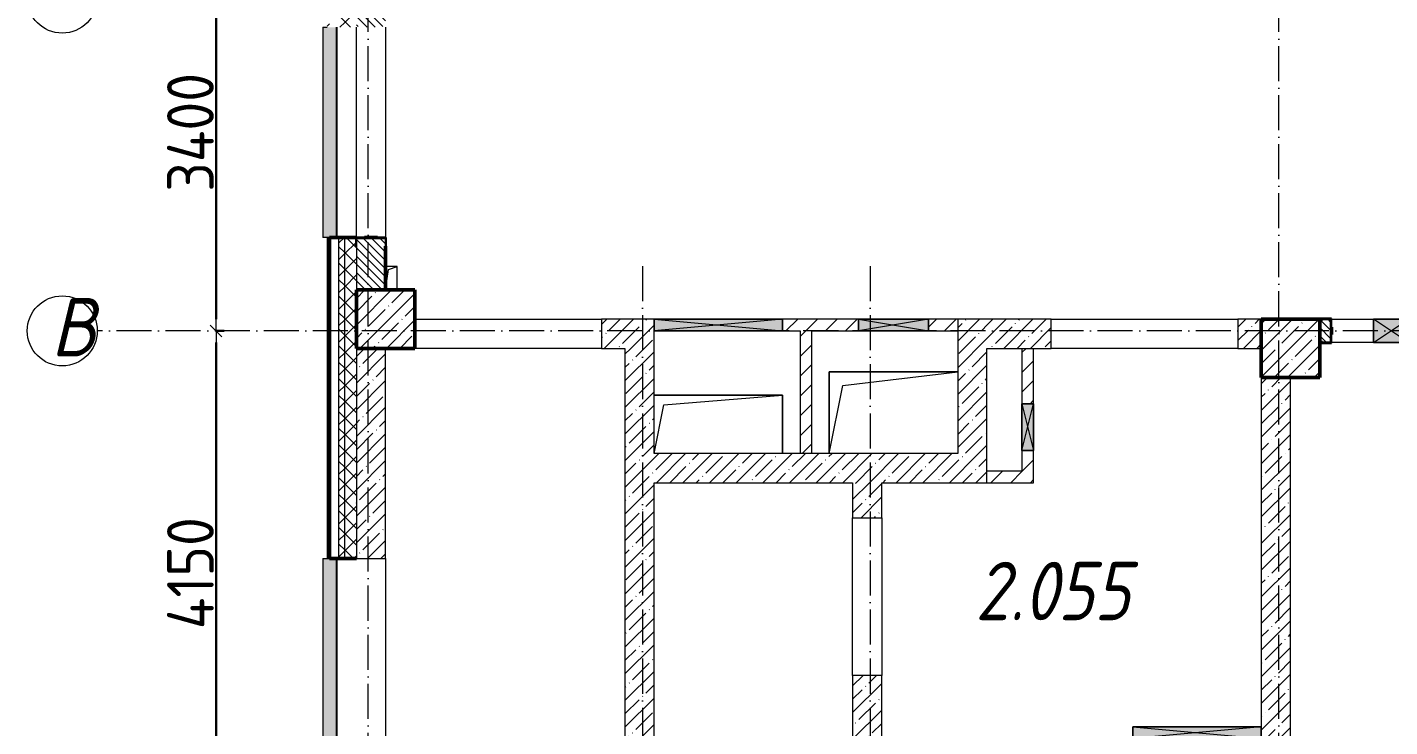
# Model space of a CAD drawing. Header units: millimetres. Extents: x -213536 to 1564669, y -45299 to 942238.
# Drawn here: x 539014 to 550683, y 574135 to 580125 of the extents above; entities that cross this region are included whole.
import ezdxf

# ---------------------------------------------------------------- set-up
doc = ezdxf.new("R2010")
doc.units = ezdxf.units.MM
doc.linetypes.add('50_200_ШТРИХ_1Т_ш5_п1_п1_', pattern=[700, 500, -100, 0, -100])
for name, color, linetype, lineweight in [('3.1) ЖБ окна 1.2 м', 102, 'Continuous', 30), ('A-____-____-DIMS', 7, 'Continuous', 9), ('A-DETL-GENF-OTLN', 7, 'Continuous', 9), ('A-FLOR-____-OTLN', 7, 'Continuous', 9), ('A-GENM-____-MCUT', 7, 'Continuous', 25), ('A-GENM-____-OTLN', 7, 'Continuous', 9), ('A-GENM-____-OTLN-1', 7, 'Continuous', 25), ('A-GLAZ-____-OTLN', 7, 'Continuous', 9), ('A-WALL-____-MCUT-1', 7, 'Continuous', 9), ('A-WALL-____-MCUT-2', 7, 'Continuous', 50), ('A-WALL-____-MCUT-3', 7, 'Continuous', 9), ('A-WALL-____-OTLN', 7, 'Continuous', 9), ('A-WALL-____-PATT-1', 7, 'Continuous', 9), ('A-WALL-FNSH-MCUT-1', 7, 'Continuous', 9), ('I-WALL-____-OTLN', 7, 'Continuous', 9), ('S-COLS-____-MCUT', 7, 'Continuous', 50), ('S-COLS-____-OTLN', 7, 'Continuous', 9), ('S-GRID-____-IDEN', 7, 'Continuous', 9), ('S-GRID-____-OTLN-1', 7, '50_200_ШТРИХ_1Т_ш5_п1_п1_', 9), ('Марки помещений', 7, 'Continuous', 9)]:
    doc.layers.add(name, color=color, linetype=linetype, lineweight=lineweight)
doc.layers.add('A-GLAZ-____-OTLN-1', color=7, linetype='Continuous', lineweight=9, true_color=0xc0c0c0)
doc.styles.add('ISOCPEUR_I', font='isocpeui.ttf', dxfattribs={"width": 0.9, "height": 2.5})
doc.styles.add('ISOCPEUR_I_3', font='isocpeui.ttf', dxfattribs={"width": 0.85, "height": 2.2})
doc.styles.add('СПДС', font='isocpeur.ttf', dxfattribs={"width": 0.9})
doc.dimstyles.new('Размера А3', dxfattribs={"dimtxt": 200, "dimasz": 100, "dimexe": 70, "dimexo": 100, "dimgap": 20, "dimtad": 1, "dimdec": 0, "dimrnd": 10, "dimzin": 0, "dimdsep": 46, "dimtxsty": 'СПДС', "dimblk": 'ARROWHEAD_6', "dimcen": 1, "dimclrd": 256, "dimclre": 256, "dimclrt": 256, "dimazin": 0, "dimtfac": 1, "dimtdec": 0, "dimtmove": 2, "dimatfit": 3, "dimfxl": 1, "dimtolj": 1, "dimtzin": 0, "dimarcsym": 0})
pattern_1 = [(45, (544282.64, 571544.04), (-114.0493, 114.0493), []), (45, (544396.69, 571544.04), (-114.0493, 114.0493), [201.612, -40.322, 3.353, -36.97])]
pattern_2 = [(135, (544282.637, 571544.04), (-35.35534, -35.35534), [])]
pattern_3 = [(45, (544282.64, 571544.04), (-84.8528, 84.8528), [])]
pattern_4 = [(45, (544282.64, 571544.04), (-70.7107, 70.7107), []), (135, (544282.64, 571544.04), (-70.7107, -70.7107), [])]

# ---------------------------------------------------------------- blocks, each defined once
blk = doc.blocks.new('BSC_Колонна _Прямоугольная - 500х500-V83-АР1_План отверстий 2 этажа в осях 1-64_А-ГГ')
at = {"layer": 'S-COLS-____-OTLN'}
h = blk.add_hatch(dxfattribs=at)
h.set_pattern_fill('FP_112', color=256, style=0, pattern_type=2)
h.set_pattern_definition([(45, (-5550, -5831.04), (-114.0493, 114.0493), []), (45, (-5435.95, -5831.04), (-114.0493, 114.0493), [201.613, -40.323, 3.353, -36.97])])
h.paths.add_polyline_path([(-250, -250), (250, -250), (250, 250), (-250, 250)], flags=0)
at = {"layer": 'S-COLS-____-MCUT'}
for p, q in [((250, 250), (-250, 250)), ((-250, 250), (-250, -250)), ((250, -250), (250, 250)), ((-250, -250), (250, -250))]:
    blk.add_line(p, q, dxfattribs=at)
blk = doc.blocks.new('BSC_Колонна _Прямоугольная - 500х500-V138-АР1_План отверстий 2 этажа в осях 1-64_А-ГГ')
at = {"layer": 'S-COLS-____-OTLN'}
h = blk.add_hatch(dxfattribs=at)
h.set_pattern_fill('FP_168', color=256, style=0, pattern_type=2)
h.set_pattern_definition([(45, (2200, -6081.04), (-114.0493, 114.0493), []), (45, (2314.05, -6081.04), (-114.0493, 114.0493), [201.612, -40.322, 3.353, -36.97])])
h.paths.add_polyline_path([(-250, -250), (250, -250), (250, 250), (-250, 250)], flags=0)
at = {"layer": 'S-COLS-____-MCUT'}
for p, q in [((250, 250), (-250, 250)), ((-250, 250), (-250, -250)), ((250, -250), (250, 250)), ((-250, -250), (250, -250))]:
    blk.add_line(p, q, dxfattribs=at)
blk = doc.blocks.new('Фахверк_СКБ_Уголок - 250_2700-27497298-АР1_План отверстий 2 этажа в осях 1-64_А-ГГ')
at = {"layer": 'A-GENM-____-MCUT'}
for p, q in [((200, 181), (125, 181)), ((125, 181), (125, 106)), ((131, 106), (131, 175)), ((131, 175), (200, 175)), ((200, 175), (200, 181)), ((125, 106), (131, 106)), ((131, -6), (125, -6)), ((125, -6), (125, -81)), ((125, -81), (200, -81)), ((131, -75), (131, -6)), ((200, -75), (131, -75)), ((200, -81), (200, -75))]:
    blk.add_line(p, q, dxfattribs=at)
blk = doc.blocks.new('Фахверк_СКБ_Уголок - 200_3550_зеркало-28264001-АР1_План отверстий 2 этажа в осях 1-64_А-ГГ')
at = {"layer": 'A-GENM-____-MCUT'}
for p, q in [((200, 156), (125, 156)), ((125, 156), (125, 81)), ((131, 81), (131, 150)), ((131, 150), (200, 150)), ((200, 150), (200, 156)), ((125, 81), (131, 81)), ((131, 19), (125, 19)), ((125, 19), (125, -56)), ((131, -50), (131, 19)), ((125, -56), (200, -56)), ((200, -50), (131, -50)), ((200, -56), (200, -50))]:
    blk.add_line(p, q, dxfattribs=at)
blk = doc.blocks.new('AR_Отверстие прямоугольное _в плите_ - AR_Отверстие прямоугольное _в плите_-V159-АР1_План отверстий 2 этажа в осях 1-64_А-ГГ')
at = {"layer": 'A-GENM-____-OTLN'}
for p, q in [((50, 100), (-50, 100)), ((-50, -100), (-25, 75)), ((-25, 75), (50, 100)), ((50, -100), (50, 100))]:
    blk.add_line(p, q, dxfattribs=at)
blk = doc.blocks.new('AR_Отверстие прямоугольное _в плите_ - AR_Отверстие прямоугольное _в плите_-30552744-АР1_План отверстий 2 этажа в осях 1-64_А-ГГ')
at = {"layer": 'A-GENM-____-OTLN'}
for p, q in [((550, 350), (-550, 350)), ((-550, 350), (-550, -350)), ((-433, 233), (550, 350)), ((-550, -350), (-433, 233))]:
    blk.add_line(p, q, dxfattribs=at)
blk = doc.blocks.new('AR_Отверстие прямоугольное _в плите_ - AR_Отверстие прямоугольное _в плите_-30552508-АР1_План отверстий 2 этажа в осях 1-64_А-ГГ')
at = {"layer": 'A-GENM-____-OTLN'}
for p, q in [((550, 250), (-550, 250)), ((-467, 167), (550, 250)), ((550, -250), (550, 250)), ((-550, -250), (-467, 167))]:
    blk.add_line(p, q, dxfattribs=at)
blk = doc.blocks.new('Отлив_СКБ - Отлив витража_120_НВФ-31885689-АР1_План отверстий 2 этажа в осях 1-64_А-ГГ')
at = {"layer": 'A-GLAZ-____-OTLN-1'}
for points in [[(1800, 2), (1800, 120), (0, 120), (0, 2), (1103, 2)], [(1103, 0), (1800, 0), (1800, 2), (0, 2), (0, 0)]]:
    blk.add_hatch(color=256, dxfattribs=at).paths.add_polyline_path(points, flags=0)
at = {"layer": 'A-GLAZ-____-OTLN'}
for p, q in [((0, 83), (0, 120)), ((1800, 120), (0, 120)), ((1800, 120), (1800, 83)), ((0, 2), (1800, 2)), ((1800, 0), (0, 0))]:
    blk.add_line(p, q, dxfattribs=at)
blk = doc.blocks.new('AR_Отверстие прямоугольное _в стене_ - AR_Отверстие прямоугольное _в стене__ОВ-36901919-АР1_План отверстий 2 этажа в осях 1-64_А-ГГ')
at = {"layer": 'A-GLAZ-____-OTLN'}
blk.add_hatch(color=256, dxfattribs=at).paths.add_polyline_path([(-550, -50), (550, -50), (550, 50), (-550, 50)], flags=0)
at = {"layer": 'A-DETL-GENF-OTLN'}
for p, q in [((-550, -50), (-550, 50)), ((-550, 50), (550, 50)), ((550, 50), (-550, -50)), ((-550, 50), (550, -50)), ((550, 50), (-550, 50)), ((-550, 50), (-550, -50)), ((550, 50), (550, -50)), ((550, -50), (550, 50)), ((550, -50), (-550, -50)), ((-550, -50), (550, -50))]:
    blk.add_line(p, q, dxfattribs=at)
blk = doc.blocks.new('AR_Отверстие прямоугольное _в стене__БезПР - AR_Отверстие прямоугольное _в стене__БезПР-36788922-АР1_План отверстий 2 этажа в осях 1-64_А-ГГ')
at = {"layer": 'A-GLAZ-____-OTLN'}
blk.add_hatch(color=256, dxfattribs=at).paths.add_polyline_path([(300, -50), (300, 50), (-300, 50), (-300, -50)], flags=0)
at = {"layer": 'A-DETL-GENF-OTLN'}
for p, q in [((-300, -50), (-300, 50)), ((-300, 50), (300, 50)), ((300, 50), (-300, -50)), ((-300, 50), (300, -50)), ((300, 50), (-300, 50)), ((-300, 50), (-300, -50)), ((300, 50), (300, -50)), ((300, -50), (300, 50)), ((300, -50), (-300, -50)), ((-300, -50), (300, -50))]:
    blk.add_line(p, q, dxfattribs=at)
at = {"layer": 'A-GLAZ-____-OTLN'}
blk.add_line((300, 50), (-300, 50), dxfattribs=at)
blk = doc.blocks.new('AR_Отверстие прямоугольное _в стене__БезПР - AR_Отверстие прямоугольное _в стене__БезПР-36428349-АР1_План отверстий 2 этажа в осях 1-64_А-ГГ')
at = {"layer": 'A-GLAZ-____-OTLN'}
blk.add_hatch(color=256, dxfattribs=at).paths.add_polyline_path([(-150, 100), (-150, -100), (150, -100), (150, 100)], flags=0)
at = {"layer": 'A-DETL-GENF-OTLN'}
for p, q in [((-150, -100), (-150, 100)), ((-150, 100), (150, 100)), ((150, 100), (-150, -100)), ((-150, 100), (150, -100)), ((150, 100), (-150, 100)), ((-150, 100), (-150, -100)), ((150, 100), (150, -100)), ((150, -100), (150, 100)), ((150, -100), (-150, -100)), ((-150, -100), (150, -100))]:
    blk.add_line(p, q, dxfattribs=at)
at = {"layer": 'A-GLAZ-____-OTLN'}
blk.add_line((150, 100), (-150, 100), dxfattribs=at)
blk = doc.blocks.new('AR_Отверстие прямоугольное _в стене_ - AR_Отверстие прямоугольное _в стене__ОВ-36990253-АР1_План отверстий 2 этажа в осях 1-64_А-ГГ')
at = {"layer": 'A-GLAZ-____-OTLN'}
blk.add_hatch(color=256, dxfattribs=at).paths.add_polyline_path([(550, -50), (550, 50), (-550, 50), (-550, -50)], flags=0)
at = {"layer": 'A-DETL-GENF-OTLN'}
for p, q in [((-550, -50), (-550, 50)), ((-550, 50), (550, 50)), ((550, 50), (-550, -50)), ((-550, 50), (550, -50)), ((550, 50), (-550, 50)), ((-550, 50), (-550, -50)), ((550, 50), (550, -50)), ((550, -50), (550, 50)), ((550, -50), (-550, -50)), ((-550, -50), (550, -50))]:
    blk.add_line(p, q, dxfattribs=at)
blk = doc.blocks.new('AR_Отверстие прямоугольное _в стене_ - AR_Отверстие прямоугольное _в стене__ОВ-36989221-АР1_План отверстий 2 этажа в осях 1-64_А-ГГ')
at = {"layer": 'A-GLAZ-____-OTLN'}
blk.add_hatch(color=256, dxfattribs=at).paths.add_polyline_path([(-200, -50), (200, -50), (200, 50), (-200, 50)], flags=0)
at = {"layer": 'A-DETL-GENF-OTLN'}
for p, q in [((-200, -50), (-200, 50)), ((-200, 50), (200, 50)), ((200, 50), (-200, -50)), ((-200, 50), (200, -50)), ((200, 50), (-200, 50)), ((-200, 50), (-200, -50)), ((200, 50), (200, -50)), ((200, -50), (200, 50)), ((200, -50), (-200, -50)), ((-200, -50), (200, -50))]:
    blk.add_line(p, q, dxfattribs=at)
blk = doc.blocks.new('Ось сетки - Круг_Ø6_00__ISO-2_5_0_9K_-25732049-АР1_План отверстий 2 этажа в осях 1-64_А-ГГ')
at = {"layer": 'S-GRID-____-IDEN'}
blk.add_circle((0, 0), 3, dxfattribs=at)
blk = doc.blocks.new('ARROWHEAD_6')
at = {"color": 0, "linetype": 'Continuous'}
for p, q in [((0, 0), (-1, 0)), ((-0.5, -0.5), (0.5, 0.5))]:
    blk.add_line(p, q, dxfattribs=at)
blk = doc.blocks.new('*D5485')
at = {"layer": 'A-____-____-DIMS', "lineweight": -2, "transparency": 16777216}
for p, q in [((-19249, 464997), (-19173, 464997)), ((-19243, 460947), (-19243, 464897)), ((-19249, 460847), (-19173, 460847))]:
    blk.add_line(p, q, dxfattribs=at)
at = {"layer": 'Defpoints', "color": 0, "lineweight": 30, "transparency": 16777216}
for p in [(-19349, 464997), (-19243, 464997), (-19349, 460847)]:
    blk.add_point(p, dxfattribs=at)
at = {"layer": 'A-____-____-DIMS', "lineweight": -2, "transparency": 16777216, "xscale": 100, "yscale": 100, "zscale": 100}
for p, rotation in [((-19243, 464997), 90), ((-19243, 460847), 270)]:
    blk.add_blockref('ARROWHEAD_6', p, dxfattribs=dict(at, rotation=rotation))
at = {"layer": 'A-____-____-DIMS', "transparency": 16777216, "insert": (-19463, 462922), "char_height": 400, "attachment_point": 5, "rotation": 90, "style": 'СПДС'}
blk.add_mtext('\\A1;4150', dxfattribs=at)
blk = doc.blocks.new('*D5486')
at = {"layer": 'A-____-____-DIMS', "lineweight": -2, "transparency": 16777216}
for p, q in [((-19249, 468397), (-19173, 468397)), ((-19243, 465097), (-19243, 468297)), ((-19249, 464997), (-19173, 464997))]:
    blk.add_line(p, q, dxfattribs=at)
at = {"layer": 'Defpoints', "color": 0, "lineweight": 30, "transparency": 16777216}
for p in [(-19349, 468397), (-19243, 468397), (-19349, 464997)]:
    blk.add_point(p, dxfattribs=at)
at = {"layer": 'A-____-____-DIMS', "lineweight": -2, "transparency": 16777216, "xscale": 100, "yscale": 100, "zscale": 100}
for p, rotation in [((-19243, 468397), 90), ((-19243, 464997), 270)]:
    blk.add_blockref('ARROWHEAD_6', p, dxfattribs=dict(at, rotation=rotation))
at = {"layer": 'A-____-____-DIMS', "transparency": 16777216, "insert": (-19463, 466697), "char_height": 400, "attachment_point": 5, "rotation": 90, "style": 'СПДС'}
blk.add_mtext('\\A1;3400', dxfattribs=at)
blk = doc.blocks.new('2этаж')
at = {"layer": 'S-GRID-____-OTLN-1', "color": 251, "ltscale": 0.6, "true_color": 0x636466}
for p, q in [((-17941.7, 454533.3), (-17941.7, 508896.9)), ((-10141.7, 454533.3), (-10141.7, 508896.9)), ((-15591.7, 465551), (-15591.7, 454533.3)), ((-13641.7, 465551), (-13641.7, 454533.3)), ((74727.1, 464997), (-20260.4, 464997))]:
    blk.add_line(p, q, dxfattribs=at)
at = {"layer": 'S-GRID-____-IDEN', "insert": (-20657.8, 465278.9), "char_height": 500, "width": 223.671, "attachment_point": 1, "style": 'ISOCPEUR_I'}
blk.add_mtext('\\fISOCPEUR|b0|i1|c204|p34|;\\W.9;В', dxfattribs=at)
at = {"layer": 'A-____-____-DIMS'}
for base, p1, p2, picture, middle in [((-19243.1, 468397), (-19349.1, 464997), (-19349.1, 468397), '*D5486', (-19463.1, 466697)), ((-19243.1, 464997), (-19349.1, 460847), (-19349.1, 464997), '*D5485', (-19463.1, 462922))]:
    dim = blk.add_linear_dim(base=base, p1=p1, p2=p2, angle=90, dimstyle='Размера А3', override={"dimtxt": 400}, dxfattribs=at)
    dim.commit()
    dim.dimension.update_dxf_attribs({"geometry": picture, "text_midpoint": middle})

msp = doc.modelspace()

# ---------------------------------------------------------------- hatches: boundary and pattern name
at = {"layer": 'A-WALL-____-PATT-1'}
h = msp.add_hatch(dxfattribs=at)
h.set_pattern_fill('FP_3', color=256, style=0, pattern_type=2)
h.set_pattern_definition([(45, (544282.64, 571544.04), (-85.5366, 85.5366), []), (45, (544339.66, 571544.04), (-85.5366, 85.5366), [])])
h.paths.add_polyline_path([(541582.6, 569375.1), (541602.6, 569375.1), (541602.6, 573775.1), (541582.6, 573775.1), (541582.6, 572279.9)], flags=0)
h.paths.add_polyline_path([(541582.6, 575575.1), (541602.6, 575575.1), (541602.6, 578325.1), (541582.6, 578325.1), (541582.6, 575719.9)], flags=0)
h.paths.add_polyline_path([(541602.6, 580125.1), (541602.6, 581040.1), (541582.6, 581040.1), (541582.6, 580125.1)], flags=0)
h = msp.add_hatch(dxfattribs=at)
h.set_pattern_fill('FP_1', color=256, style=0, pattern_type=2)
h.set_pattern_definition(pattern_4)
h.paths.add_polyline_path([(541682.6, 569475.1), (541732.6, 569475.1), (541732.6, 573775.1), (541682.6, 573775.1), (541682.6, 572279.9)], flags=0)
h.paths.add_polyline_path([(541732.6, 575575.1), (541732.6, 578325.1), (541682.6, 578325.1), (541682.6, 575575.1)], flags=0)
h.paths.add_polyline_path([(541732.6, 580125.1), (541732.6, 581060.1), (541682.6, 581060.1), (541682.6, 580125.1)], flags=0)
h = msp.add_hatch(dxfattribs=at)
h.set_pattern_fill('FP_1', color=256, style=0, pattern_type=2)
h.set_pattern_definition(pattern_4)
h.paths.add_polyline_path([(541732.6, 569525.1), (541832.6, 569525.1), (541832.6, 573775.1), (541732.6, 573775.1), (541732.6, 572279.9)], flags=0)
h.paths.add_polyline_path([(541832.6, 575575.1), (541832.6, 578250.1), (541826.6, 578250.1), (541826.6, 578325.1), (541732.6, 578325.1), (541732.6, 575575.1)], flags=0)
h.paths.add_polyline_path([(541826.6, 580125.1), (541826.6, 580200.1), (541832.6, 580200.1), (541832.6, 581060.1), (541732.6, 581060.1), (541732.6, 580125.1)], flags=0)
h = msp.add_hatch(dxfattribs=at)
h.set_pattern_fill('FP_6', color=256, style=0, pattern_type=2)
h.set_pattern_definition(pattern_2)
h.paths.add_polyline_path([(541832.6, 577875.1), (542082.6, 577875.1), (542082.6, 578319.1), (542013.6, 578319.1), (542013.6, 578325.1), (541901.6, 578325.1), (541901.6, 578319.1), (541832.6, 578319.1), (541832.6, 578250.1)], flags=0)
h.paths.add_polyline_path([(541901.6, 580125.1), (542013.6, 580125.1), (542013.6, 580131.1), (542082.6, 580131.1), (542082.6, 580525.1), (541832.6, 580525.1), (541832.6, 580131.1), (541901.6, 580131.1)], flags=0)
h = msp.add_hatch(dxfattribs=at)
h.set_pattern_fill('FP_25', color=256, style=0, pattern_type=2)
h.set_pattern_definition(pattern_1)
h.paths.add_polyline_path([(543932.6, 577375.1), (544382.6, 577375.1), (544382.6, 577625.1), (543932.6, 577625.1)], flags=0)
h = msp.add_hatch(dxfattribs=at)
h.set_pattern_fill('FP_4', color=256, style=0, pattern_type=2)
h.set_pattern_definition(pattern_3)
h.paths.add_polyline_path([(546732.6, 577525.1), (546982.6, 577525.1), (546982.6, 577625.1), (546732.6, 577625.1), (546732.6, 577605.1)], flags=0)
h.paths.add_polyline_path([(545482.6, 577525.1), (546132.6, 577525.1), (546132.6, 577625.1), (545482.6, 577625.1), (545482.6, 577537.1)], flags=0)
h = msp.add_hatch(dxfattribs=at)
h.set_pattern_fill('FP_25', color=256, style=0, pattern_type=2)
h.set_pattern_definition(pattern_1)
h.paths.add_polyline_path([(547232.6, 576475.1), (547232.6, 577625.1), (546982.6, 577625.1), (546982.6, 576475.1)], flags=0)
h = msp.add_hatch(dxfattribs=at)
h.set_pattern_fill('FP_25', color=256, style=0, pattern_type=2)
h.set_pattern_definition(pattern_1)
h.paths.add_polyline_path([(549582.6, 577375.1), (549582.6, 577625.1), (549382.6, 577625.1), (549382.6, 577375.1)], flags=0)
h.paths.add_polyline_path([(547232.6, 577375.1), (547782.6, 577375.1), (547782.6, 577625.1), (547232.6, 577625.1)], flags=0)
h = msp.add_hatch(dxfattribs=at)
h.set_pattern_fill('FP_6', color=256, style=0, pattern_type=2)
h.set_pattern_definition(pattern_2)
h.paths.add_polyline_path([(554157.6, 577425.1), (554682.6, 577425.1), (554682.6, 577625.1), (554088.6, 577625.1), (554088.6, 577556.1), (554082.6, 577556.1), (554082.6, 577494.1), (554088.6, 577494.1), (554088.6, 577425.1)], flags=0)
h.paths.add_polyline_path([(552926.6, 577425.1), (552926.6, 577494.1), (552932.6, 577494.1), (552932.6, 577556.1), (552926.6, 577556.1), (552926.6, 577625.1), (551338.6, 577624.3), (551338.6, 577556.1), (551332.6, 577556.1), (551332.6, 577494.1), (551338.6, 577494.1), (551338.8, 577425.1), (552857.6, 577425.1)], flags=0)
h.paths.add_polyline_path([(550176.6, 577425.1), (550176.6, 577494.1), (550182.6, 577494.1), (550182.6, 577556.1), (550176.6, 577556.1), (550176.6, 577625.1), (550082.6, 577625.1), (550082.6, 577425.1), (550107.6, 577425.1)], flags=0)
h = msp.add_hatch(dxfattribs=at)
h.set_pattern_fill('FP_4', color=256, style=0, pattern_type=2)
h.set_pattern_definition(pattern_3)
h.paths.add_polyline_path([(545732.6, 576475.1), (545732.6, 577525.1), (545632.6, 577525.1), (545632.6, 576475.1)], flags=0)
h = msp.add_hatch(dxfattribs=at)
h.set_pattern_fill('FP_25', color=256, style=0, pattern_type=2)
h.set_pattern_definition(pattern_1)
h.paths.add_polyline_path([(541832.6, 569625.1), (542082.6, 569625.1), (542082.6, 573775.1), (541832.6, 573775.1), (541832.6, 572279.9)], flags=0)
h.paths.add_polyline_path([(542082.6, 575575.1), (542082.6, 577375.1), (541832.6, 577375.1), (541832.6, 575575.1)], flags=0)
h = msp.add_hatch(dxfattribs=at)
h.set_pattern_fill('FP_25', color=256, style=0, pattern_type=2)
h.set_pattern_definition(pattern_1)
h.paths.add_polyline_path([(544268.9, 573275.1), (544382.6, 573275.1), (544382.6, 577375.1), (544132.6, 577375.1), (544132.6, 573275.1)], flags=0)
h = msp.add_hatch(dxfattribs=at)
h.set_pattern_fill('FP_4', color=256, style=0, pattern_type=2)
h.set_pattern_definition(pattern_3)
h.paths.add_polyline_path([(547632.6, 576225.1), (547632.6, 576500.1), (547532.6, 576500.1), (547532.6, 576225.1)], flags=0)
h.paths.add_polyline_path([(547632.6, 576900.1), (547632.6, 577375.1), (547532.6, 577375.1), (547532.6, 576900.1), (547587.4, 576900.1)], flags=0)
h = msp.add_hatch(dxfattribs=at)
h.set_pattern_fill('FP_25', color=256, style=0, pattern_type=2)
h.set_pattern_definition(pattern_1)
h.paths.add_polyline_path([(549832.6, 573525.1), (549832.6, 577125.1), (549582.6, 577125.1), (549582.6, 573525.1)], flags=0)
h = msp.add_hatch(dxfattribs=at)
h.set_pattern_fill('FP_25', color=256, style=0, pattern_type=2)
h.set_pattern_definition(pattern_1)
h.paths.add_polyline_path([(547232.6, 576225.1), (547232.6, 576475.1), (544382.6, 576475.1), (544382.6, 576225.1), (546332.6, 576225.1)], flags=0)
h = msp.add_hatch(dxfattribs=at)
h.set_pattern_fill('FP_4', color=256, style=0, pattern_type=2)
h.set_pattern_definition(pattern_3)
h.paths.add_polyline_path([(547532.6, 576225.1), (547532.6, 576325.1), (547232.6, 576325.1), (547232.6, 576225.1)], flags=0)
h = msp.add_hatch(dxfattribs=at)
h.set_pattern_fill('FP_25', color=256, style=0, pattern_type=2)
h.set_pattern_definition(pattern_1)
h.paths.add_polyline_path([(546082.6, 573525.1), (546332.6, 573525.1), (546332.6, 574575.1), (546082.6, 574575.1)], flags=0)
h.paths.add_polyline_path([(546332.6, 575925.1), (546332.6, 576225.1), (546082.6, 576225.1), (546082.6, 575925.1)], flags=0)

# ---------------------------------------------------------------- linework, layer by layer
at = {"layer": 'A-FLOR-____-OTLN'}
for p, q in [((545882.6, 577175.1), (546982.6, 577175.1)), ((545882.6, 576475.1), (545882.6, 577175.1)), ((544382.6, 576975.1), (545482.6, 576975.1)), ((545482.6, 576975.1), (545482.6, 576475.1))]:
    msp.add_line(p, q, dxfattribs=at)
at = {"layer": 'A-WALL-____-MCUT-1'}
for p, q in [((544382.6, 577625.1), (543932.6, 577625.1)), ((543932.6, 577625.1), (543932.6, 577375.1)), ((546982.6, 577625.1), (546982.6, 576475.1)), ((547782.6, 577625.1), (546982.6, 577625.1)), ((547782.6, 577375.1), (547782.6, 577625.1)), ((549582.6, 577625.1), (549382.6, 577625.1)), ((549382.6, 577625.1), (549382.6, 577375.1)), ((544382.6, 576475.1), (544382.6, 577525.1)), ((541832.6, 577375.1), (541832.6, 575575.1)), ((542082.6, 575575.1), (542082.6, 577375.1)), ((543932.6, 577375.1), (544132.6, 577375.1)), ((544132.6, 577375.1), (544132.6, 573275.1)), ((547232.6, 576225.1), (547232.6, 577375.1)), ((547232.6, 577375.1), (547782.6, 577375.1)), ((549382.6, 577375.1), (549582.6, 577375.1)), ((549582.6, 577125.1), (549582.6, 574135.1)), ((549832.6, 570125.1), (549832.6, 577125.1)), ((546982.6, 576475.1), (544382.6, 576475.1)), ((544382.6, 573525.1), (544382.6, 576225.1)), ((544382.6, 576225.1), (546082.6, 576225.1)), ((546082.6, 576225.1), (546082.6, 575925.1)), ((546332.6, 576225.1), (547232.6, 576225.1)), ((546332.6, 575925.1), (546332.6, 576225.1)), ((546082.6, 575925.1), (546332.6, 575925.1)), ((541832.6, 575575.1), (542082.6, 575575.1)), ((546082.6, 574575.1), (546082.6, 573525.1)), ((546332.6, 574575.1), (546082.6, 574575.1)), ((546332.6, 573525.1), (546332.6, 574575.1))]:
    msp.add_line(p, q, dxfattribs=at)
at = {"layer": 'A-WALL-____-MCUT-2'}
for p, q in [((541602.6, 575575.1), (541602.6, 578325.1)), ((541826.6, 578325.1), (541602.6, 578325.1)), ((542013.6, 578325.1), (541901.6, 578325.1)), ((542082.6, 577875.1), (542082.6, 578250.1)), ((550107.6, 577625.1), (550082.6, 577625.1)), ((550182.6, 577494.1), (550182.6, 577556.1)), ((550082.6, 577425.1), (550107.6, 577425.1)), ((541602.6, 575575.1), (541832.6, 575575.1))]:
    msp.add_line(p, q, dxfattribs=at)
at = {"layer": 'A-WALL-____-MCUT-3'}
for p, q in [((541682.6, 575575.1), (541682.6, 578325.1)), ((541732.6, 575575.1), (541732.6, 578325.1)), ((541832.6, 578250.1), (541832.6, 577875.1))]:
    msp.add_line(p, q, dxfattribs=at)
at = {"layer": 'A-WALL-____-OTLN'}
for p, q in [((541832.6, 578325.1), (541832.6, 580125.1)), ((542082.6, 580125.1), (542082.6, 578325.1)), ((542332.6, 577625.1), (543932.6, 577625.1)), ((547782.6, 577625.1), (549382.6, 577625.1)), ((543932.6, 577375.1), (542332.6, 577375.1)), ((549382.6, 577375.1), (547782.6, 577375.1)), ((546082.6, 574575.1), (546082.6, 575925.1)), ((546332.6, 575925.1), (546332.6, 574575.1)), ((542082.6, 575575.1), (542082.6, 573775.1))]:
    msp.add_line(p, q, dxfattribs=at)
at = {"layer": 'A-WALL-FNSH-MCUT-1'}
for p, q in [((541582.6, 578325.1), (541582.6, 575575.1)), ((541602.6, 578325.1), (541582.6, 578325.1)), ((546132.6, 577625.1), (545482.6, 577625.1)), ((546982.6, 577625.1), (546732.6, 577625.1)), ((545482.6, 577525.1), (545632.6, 577525.1)), ((545632.6, 577525.1), (545632.6, 576475.1)), ((545732.6, 577525.1), (546132.6, 577525.1)), ((545732.6, 576475.1), (545732.6, 577525.1)), ((546732.6, 577525.1), (546982.6, 577525.1)), ((547532.6, 577375.1), (547532.6, 576900.1)), ((547632.6, 576900.1), (547632.6, 577375.1)), ((547532.6, 576500.1), (547532.6, 576325.1)), ((547632.6, 576225.1), (547632.6, 576500.1)), ((547532.6, 576325.1), (547232.6, 576325.1)), ((547232.6, 576225.1), (547632.6, 576225.1)), ((541582.6, 575575.1), (541602.6, 575575.1))]:
    msp.add_line(p, q, dxfattribs=at)
at = {"layer": 'I-WALL-____-OTLN'}
for p, q in [((550182.6, 577625.1), (550542.6, 577625.1)), ((550542.6, 577425.1), (550182.6, 577425.1))]:
    msp.add_line(p, q, dxfattribs=at)

# ---------------------------------------------------------------- block references
at = {"layer": '3.1) ЖБ окна 1.2 м'}
msp.add_blockref('2этаж', (559874.3, 112528.1), dxfattribs=at)
at = {"layer": 'A-GENM-____-OTLN'}
for name, p in [('AR_Отверстие прямоугольное _в плите_ - AR_Отверстие прямоугольное _в плите_-V159-АР1_План отверстий 2 этажа в осях 1-64_А-ГГ', (542132.6, 577975.1)), ('AR_Отверстие прямоугольное _в плите_ - AR_Отверстие прямоугольное _в плите_-30552744-АР1_План отверстий 2 этажа в осях 1-64_А-ГГ', (546432.6, 576825.1)), ('AR_Отверстие прямоугольное _в плите_ - AR_Отверстие прямоугольное _в плите_-30552508-АР1_План отверстий 2 этажа в осях 1-64_А-ГГ', (544932.6, 576725.1))]:
    msp.add_blockref(name, p, dxfattribs=at)
at = {"layer": 'A-GENM-____-OTLN-1'}
for name, p, rotation in [('Фахверк_СКБ_Уголок - 250_2700-27497298-АР1_План отверстий 2 этажа в осях 1-64_А-ГГ', (541907.6, 578450.1), 269.9999999999999), ('Фахверк_СКБ_Уголок - 200_3550_зеркало-28264001-АР1_План отверстий 2 этажа в осях 1-64_А-ГГ', (550307.6, 577575.1), 180)]:
    msp.add_blockref(name, p, dxfattribs=dict(at, rotation=rotation))
at = {"layer": 'A-GLAZ-____-OTLN'}
for name, p, rotation in [('Отлив_СКБ - Отлив витража_120_НВФ-31885689-АР1_План отверстий 2 этажа в осях 1-64_А-ГГ', (541665.6, 578325.1), 90), ('AR_Отверстие прямоугольное _в стене__БезПР - AR_Отверстие прямоугольное _в стене__БезПР-36428349-АР1_План отверстий 2 этажа в осях 1-64_А-ГГ', (550692.6, 577525.1), 180), ('AR_Отверстие прямоугольное _в стене_ - AR_Отверстие прямоугольное _в стене__ОВ-36989221-АР1_План отверстий 2 этажа в осях 1-64_А-ГГ', (547582.6, 576700.1), 89.99999999999993), ('Отлив_СКБ - Отлив витража_120_НВФ-31885689-АР1_План отверстий 2 этажа в осях 1-64_А-ГГ', (541665.6, 573775.1), 90)]:
    msp.add_blockref(name, p, dxfattribs=dict(at, rotation=rotation))
for name, p in [('AR_Отверстие прямоугольное _в стене_ - AR_Отверстие прямоугольное _в стене__ОВ-36990253-АР1_План отверстий 2 этажа в осях 1-64_А-ГГ', (544932.6, 577575.1)), ('AR_Отверстие прямоугольное _в стене__БезПР - AR_Отверстие прямоугольное _в стене__БезПР-36788922-АР1_План отверстий 2 этажа в осях 1-64_А-ГГ', (546432.6, 577575.1)), ('AR_Отверстие прямоугольное _в стене_ - AR_Отверстие прямоугольное _в стене__ОВ-36901919-АР1_План отверстий 2 этажа в осях 1-64_А-ГГ', (549032.6, 574085.1))]:
    msp.add_blockref(name, p, dxfattribs=at)
at = {"layer": 'S-COLS-____-OTLN'}
for name, p in [('BSC_Колонна _Прямоугольная - 500х500-V138-АР1_План отверстий 2 этажа в осях 1-64_А-ГГ', (542082.6, 577625.1)), ('BSC_Колонна _Прямоугольная - 500х500-V83-АР1_План отверстий 2 этажа в осях 1-64_А-ГГ', (549832.6, 577375.1))]:
    msp.add_blockref(name, p, dxfattribs=at)
at = {"layer": 'S-GRID-____-IDEN', "xscale": 99.99999999999993, "yscale": 99.99999999999993, "zscale": 99.99999999999993, "rotation": 89.99999999999982}
for p in [(539313.9, 580374.8), (539313.9, 577525.1)]:
    msp.add_blockref('Ось сетки - Круг_Ø6_00__ISO-2_5_0_9K_-25732049-АР1_План отверстий 2 этажа в осях 1-64_А-ГГ', p, dxfattribs=at)

# ---------------------------------------------------------------- texts
at = {"layer": 'Марки помещений', "insert": (547132.5, 575547.4), "char_height": 500, "width": 785.654, "attachment_point": 1, "style": 'ISOCPEUR_I_3'}
msp.add_mtext('2.055', dxfattribs=at)

doc.saveas('drawing.dxf')
